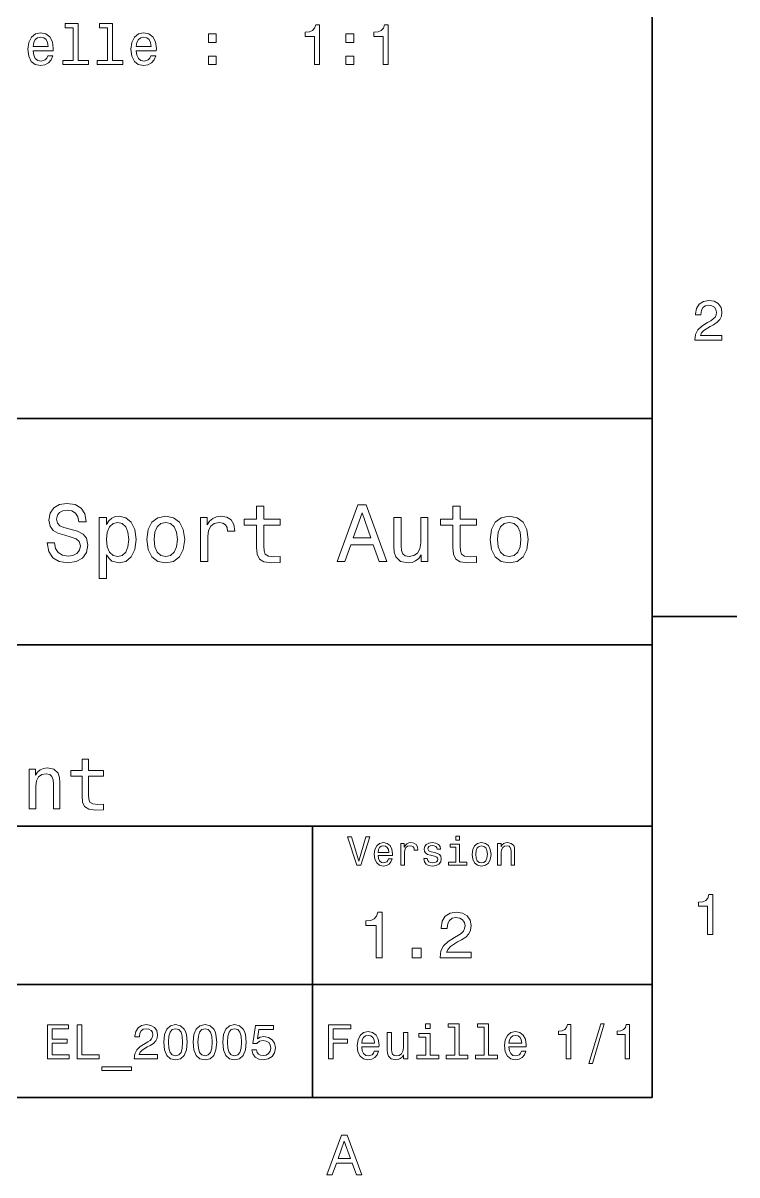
# Model space of a CAD drawing. Extents: x 0 to 297, y 0 to 210.
# Drawn here: x 231.4 to 294.5, y 3.2 to 105 of the extents above; entities that cross this region are included whole.
import ezdxf

# ---------------------------------------------------------------- set-up
doc = ezdxf.new("R2010")
doc.units = 0

msp = doc.modelspace()

# ---------------------------------------------------------------- linework, layer by layer
at = {"color": 7, "lineweight": 35}
for p, q in [((287, 10), (287, 200)), ((97, 70), (287, 70)), ((287, 70), (287, 10)), ((162, 50), (287, 50)), ((162, 34), (287, 34)), ((257, 10), (257, 34)), ((162, 20), (287, 20)), ((10, 10), (287, 10)), ((97, 10), (287, 10))]:
    msp.add_line(p, q, dxfattribs=at)
at = {"color": 7, "lineweight": 35, "ltscale": 0.1875}
msp.add_line((287, 52.5), (294.5, 52.5), dxfattribs=at)
at = {"color": 7, "lineweight": 13}
for points in [[(235.833618, 104.528435), (235.833618, 101.653793), (234.920792, 101.653793), (234.920792, 101.280594), (237.185211, 101.280594), (237.185211, 101.653793), (236.27742, 101.653793), (236.27742, 104.901634), (235.13765, 104.901634), (235.13765, 104.528435)], [(238.869644, 104.528435), (238.869644, 101.653793), (237.956818, 101.653793), (237.956818, 101.280594), (240.221222, 101.280594), (240.221222, 101.653793), (239.313446, 101.653793), (239.313446, 104.901634), (238.173676, 104.901634), (238.173676, 104.528435)], [(232.30336, 102.506096), (234.078583, 102.506096), (234.083618, 102.712868), (234.00293, 103.292839), (233.781021, 103.726563), (233.428009, 103.988808), (232.958984, 104.084625), (232.500046, 103.983765), (232.147018, 103.70134), (231.920074, 103.242409), (231.839386, 102.637222), (231.915039, 102.016907), (232.141983, 101.563011), (232.48996, 101.280594), (232.943848, 101.184776), (233.337219, 101.250336), (233.659988, 101.421806), (233.897018, 101.694138), (234.033188, 102.057251), (233.594421, 102.057251), (233.503647, 101.855522), (233.372528, 101.704224), (232.999329, 101.583191), (232.711868, 101.638664), (232.49501, 101.815178), (232.35379, 102.102638), (232.30336, 102.490967)], [(241.411438, 102.506096), (243.186646, 102.506096), (243.191696, 102.712868), (243.110992, 103.292839), (242.889099, 103.726563), (242.536072, 103.988808), (242.067047, 104.084625), (241.608124, 103.983765), (241.255096, 103.70134), (241.028152, 103.242409), (240.947449, 102.637222), (241.023102, 102.016907), (241.250046, 101.563011), (241.598038, 101.280594), (242.051926, 101.184776), (242.445297, 101.250336), (242.768066, 101.421806), (243.005096, 101.694138), (243.141266, 102.057251), (242.702499, 102.057251), (242.611725, 101.855522), (242.480591, 101.704224), (242.107391, 101.583191), (241.819931, 101.638664), (241.603073, 101.815178), (241.461868, 102.102638), (241.411438, 102.490967)], [(247.791107, 103.237366), (248.487076, 103.237366), (248.487076, 103.988808), (247.791107, 103.988808)], [(257.156372, 101.280594), (257.615326, 101.280594), (257.615326, 104.805809), (257.272369, 104.805809), (257.18161, 104.498177), (257.000061, 104.291397), (256.722656, 104.170364), (256.339386, 104.13002), (256.339386, 103.77195), (257.156372, 103.77195)], [(259.935211, 103.237366), (260.631165, 103.237366), (260.631165, 103.988808), (259.935211, 103.988808)], [(263.228424, 101.280594), (263.687378, 101.280594), (263.687378, 104.805809), (263.344421, 104.805809), (263.253662, 104.498177), (263.072083, 104.291397), (262.794708, 104.170364), (262.411438, 104.13002), (262.411438, 103.77195), (263.228424, 103.77195)], [(232.30336, 102.879295), (232.358841, 103.22728), (232.49501, 103.484482), (232.701782, 103.640823), (232.974106, 103.696297), (233.241409, 103.640823), (233.448181, 103.484482), (233.574249, 103.22728), (233.619644, 102.879295)], [(241.411438, 102.879295), (241.466904, 103.22728), (241.603073, 103.484482), (241.809845, 103.640823), (242.082184, 103.696297), (242.349472, 103.640823), (242.556244, 103.484482), (242.682327, 103.22728), (242.727722, 102.879295)], [(247.791107, 101.280594), (248.487076, 101.280594), (248.487076, 102.032036), (247.791107, 102.032036)], [(259.935211, 101.280594), (260.631165, 101.280594), (260.631165, 102.032036), (259.935211, 102.032036)], [(290.76947, 76.916786), (293.175079, 76.916786), (293.175079, 77.350502), (291.273773, 77.350502), (291.3797, 77.587532), (291.561249, 77.784218), (292.121033, 78.142288), (292.418579, 78.293587), (292.751434, 78.510445), (292.988464, 78.762604), (293.124634, 79.060158), (293.175079, 79.398056), (293.089355, 79.821686), (292.852325, 80.154541), (292.489197, 80.366356), (292.020172, 80.442001), (291.536041, 80.35627), (291.167877, 80.119232), (290.930847, 79.740997), (290.850159, 79.241714), (290.850159, 79.171112), (291.309082, 79.171112), (291.309082, 79.211456), (291.354462, 79.554398), (291.490631, 79.806557), (291.707489, 79.967941), (291.994965, 80.023415), (292.287476, 79.972984), (292.504333, 79.846901), (292.645538, 79.650215), (292.695984, 79.403099), (292.660675, 79.171112), (292.56485, 78.974426), (292.403473, 78.802956), (292.181549, 78.651657), (291.884003, 78.490273), (291.389771, 78.177589), (291.041779, 77.844742), (290.835022, 77.441284), (290.76947, 76.931915)], [(234.20462, 59.030979), (233.548996, 59.030979), (233.693085, 58.267288), (234.053314, 57.70533), (234.608078, 57.366714), (235.357361, 57.244236), (236.099426, 57.359509), (236.654175, 57.67651), (237.007202, 58.17363), (237.136902, 58.82925), (237.028824, 59.420029), (236.726227, 59.801872), (236.236313, 60.054031), (235.580704, 60.241352), (235.018738, 60.378242), (234.651306, 60.536743), (234.442368, 60.767288), (234.377533, 61.127522), (234.442368, 61.451729), (234.629684, 61.696686), (234.917877, 61.862389), (235.314133, 61.920029), (235.71759, 61.84798), (236.034592, 61.653458), (236.24353, 61.32925), (236.344391, 60.889767), (237, 60.889767), (237, 60.904179), (236.884735, 61.581409), (236.546112, 62.085732), (236.01297, 62.402737), (235.292511, 62.510807), (234.644104, 62.402737), (234.139771, 62.100143), (233.815567, 61.631844), (233.700287, 61.026657), (233.793961, 60.486309), (234.067734, 60.118874), (234.5, 59.873917), (235.09079, 59.6866), (235.674362, 59.520893), (236.113831, 59.362389), (236.380402, 59.131844), (236.47406, 58.757202), (236.387619, 58.375359), (236.164276, 58.087173), (235.825653, 57.907059), (235.386169, 57.849422), (234.896255, 57.928673), (234.521622, 58.159222), (234.283875, 58.533859)], [(252.05043, 60.579971), (252.05043, 58.64193), (252.093658, 58.015129), (252.29538, 57.582851), (252.698853, 57.330688), (253.383286, 57.244236), (254.132568, 57.280258), (254.132568, 57.827808), (253.585022, 57.78458), (253.087891, 57.842216), (252.82132, 58.022331), (252.706055, 58.324928), (252.684448, 58.75), (252.684448, 60.579971), (254.132568, 60.579971), (254.132568, 61.120316), (252.684448, 61.120316), (252.684448, 62.251438), (252.05043, 62.251438), (252.05043, 61.120316), (250.955322, 61.120316), (250.955322, 60.579971)], [(259.175781, 57.381123), (259.838623, 57.381123), (260.364563, 58.850864), (262.360229, 58.850864), (262.886169, 57.381123), (263.563416, 57.381123), (261.733429, 62.388329), (260.998566, 62.388329)], [(269.399109, 60.579971), (269.399109, 58.64193), (269.442352, 58.015129), (269.644073, 57.582851), (270.047546, 57.330688), (270.731995, 57.244236), (271.481262, 57.280258), (271.481262, 57.827808), (270.933716, 57.78458), (270.436584, 57.842216), (270.170013, 58.022331), (270.054749, 58.324928), (270.033142, 58.75), (270.033142, 60.579971), (271.481262, 60.579971), (271.481262, 61.120316), (270.033142, 61.120316), (270.033142, 62.251438), (269.399109, 62.251438), (269.399109, 61.120316), (268.304016, 61.120316), (268.304016, 60.579971)], [(238.786743, 60.652016), (238.786743, 61.25), (238.15274, 61.25), (238.15274, 55.882565), (238.786743, 55.882565), (238.786743, 57.971901), (239.010101, 57.633286), (239.262253, 57.409943), (239.896271, 57.244236), (240.50145, 57.381123), (240.976959, 57.791786), (241.286743, 58.440201), (241.402023, 59.319164), (241.286743, 60.190922), (240.976959, 60.839336), (240.50145, 61.242794), (239.896271, 61.386887), (239.550446, 61.343658), (239.255051, 61.206772), (239.002899, 60.976223)], [(242.338623, 59.311958), (242.453888, 58.432995), (242.785309, 57.78458), (243.311249, 57.381123), (244.017303, 57.244236), (244.716141, 57.381123), (245.242081, 57.777374), (245.573486, 58.425793), (245.695969, 59.311958), (245.573486, 60.190922), (245.242081, 60.846542), (244.716141, 61.242794), (244.017303, 61.386887), (243.311249, 61.242794), (242.785309, 60.839336), (242.453888, 60.190922)], [(247.100861, 57.381123), (247.734863, 57.381123), (247.734863, 59.592937), (247.799713, 60.12608), (247.994232, 60.507923), (248.311249, 60.738472), (248.736313, 60.817722), (249.053314, 60.767288), (249.291077, 60.623199), (249.435165, 60.378242), (249.485596, 60.046829), (250.126801, 60.046829), (250.040344, 60.630402), (249.802597, 61.048271), (249.406342, 61.30043), (248.865997, 61.386887), (248.498566, 61.32925), (248.181549, 61.185158), (247.900574, 60.940201), (247.677246, 60.608788), (247.677246, 61.25), (247.100861, 61.25)], [(260.595093, 59.463257), (261.365997, 61.667866), (262.136902, 59.463257)], [(267.194519, 61.25), (266.560516, 61.25), (266.560516, 59.016571), (266.488464, 58.497837), (266.279541, 58.123196), (265.955322, 57.892651), (265.530243, 57.820602), (265.19165, 57.878242), (264.975494, 58.051151), (264.853027, 58.346542), (264.824219, 58.764408), (264.824219, 61.25), (264.190186, 61.25), (264.190186, 58.706772), (264.211792, 58.195244), (264.348694, 57.770172), (264.766571, 57.381123), (265.436584, 57.244236), (265.796814, 57.294666), (266.106628, 57.424351), (266.373199, 57.647694), (266.589325, 57.971901), (266.589325, 57.381123), (267.194519, 57.381123)], [(272.698853, 59.311958), (272.814117, 58.432995), (273.145508, 57.78458), (273.671448, 57.381123), (274.377502, 57.244236), (275.076355, 57.381123), (275.602295, 57.777374), (275.933716, 58.425793), (276.056183, 59.311958), (275.933716, 60.190922), (275.602295, 60.846542), (275.076355, 61.242794), (274.377502, 61.386887), (273.671448, 61.242794), (273.145508, 60.839336), (272.814117, 60.190922)], [(239.788193, 57.8134), (239.363129, 57.907059), (239.053314, 58.195244), (238.858795, 58.663544), (238.793945, 59.319164), (238.858795, 59.967579), (239.053314, 60.435879), (239.363129, 60.716858), (239.788193, 60.817722), (240.177246, 60.716858), (240.48703, 60.428673), (240.681564, 59.960373), (240.753601, 59.319164), (240.681564, 58.67075), (240.48703, 58.195244), (240.177246, 57.907059)], [(242.98703, 59.319164), (243.05188, 59.967579), (243.253601, 60.435879), (243.57782, 60.72406), (244.017303, 60.824928), (244.449585, 60.72406), (244.773773, 60.443081), (244.97551, 59.967579), (245.047546, 59.319164), (244.97551, 58.663544), (244.773773, 58.188038), (244.449585, 57.899853), (244.017303, 57.806194), (243.57782, 57.899853), (243.253601, 58.188038), (243.05188, 58.663544)], [(273.34726, 59.319164), (273.412109, 59.967579), (273.613831, 60.435879), (273.938019, 60.72406), (274.377502, 60.824928), (274.809784, 60.72406), (275.134003, 60.443081), (275.335724, 59.967579), (275.407776, 59.319164), (275.335724, 58.663544), (275.134003, 58.188038), (274.809784, 57.899853), (274.377502, 57.806194), (273.938019, 57.899853), (273.613831, 58.188038), (273.412109, 58.663544)], [(236.633286, 38.409222), (236.633286, 36.664986), (236.67218, 36.100864), (236.853745, 35.711815), (237.216858, 35.484871), (237.832855, 35.407059), (238.507202, 35.43948), (238.507202, 35.932274), (238.014404, 35.893372), (237.567001, 35.945244), (237.327087, 36.107349), (237.223343, 36.379681), (237.203888, 36.762245), (237.203888, 38.409222), (238.507202, 38.409222), (238.507202, 38.895531), (237.203888, 38.895531), (237.203888, 39.913544), (236.633286, 39.913544), (236.633286, 38.895531), (235.64769, 38.895531), (235.64769, 38.409222)], [(231.964691, 35.530258), (232.535294, 35.530258), (232.535294, 37.540344), (232.593658, 38.000721), (232.781693, 38.337894), (233.073486, 38.545387), (233.462524, 38.623199), (233.773773, 38.558357), (233.968292, 38.383286), (234.065552, 38.091499), (234.097977, 37.70245), (234.097977, 35.530258), (234.668579, 35.530258), (234.668579, 37.819164), (234.642639, 38.279537), (234.52594, 38.662102), (234.143372, 39.012245), (233.546829, 39.135445), (233.216125, 39.090057), (232.937317, 38.966858), (232.697403, 38.759365), (232.509369, 38.480545), (232.509369, 39.012245), (231.964691, 39.012245)], [(261.71109, 33.03458), (261.08429, 30.905619), (260.439484, 33.03458), (260.09726, 33.03458), (260.904175, 30.530979), (261.264404, 30.530979), (262.053314, 33.03458)], [(269.992798, 33.117435), (269.657776, 33.117435), (269.657776, 32.757202), (269.992798, 32.757202)], [(262.784576, 31.40634), (264.052582, 31.40634), (264.056183, 31.554033), (263.998566, 31.9683), (263.840057, 32.278099), (263.587891, 32.465416), (263.252869, 32.533859), (262.925079, 32.461815), (262.672913, 32.260086), (262.510803, 31.932276), (262.453156, 31.5), (262.507202, 31.056915), (262.669312, 30.732708), (262.917877, 30.530979), (263.242065, 30.462536), (263.523041, 30.509365), (263.753601, 30.631844), (263.922913, 30.826368), (264.020172, 31.085733), (263.706787, 31.085733), (263.641937, 30.941643), (263.548279, 30.833572), (263.281708, 30.747118), (263.076355, 30.786743), (262.921478, 30.912823), (262.820618, 31.118155), (262.784576, 31.395533)], [(262.784576, 31.672911), (262.824219, 31.921469), (262.921478, 32.105186), (263.069153, 32.216858), (263.263702, 32.256485), (263.45462, 32.216858), (263.602295, 32.105186), (263.692352, 31.921469), (263.724792, 31.672911)], [(264.794678, 30.530979), (265.111664, 30.530979), (265.111664, 31.636887), (265.144104, 31.903458), (265.241364, 32.094379), (265.399841, 32.209652), (265.612396, 32.249279), (265.770905, 32.224064), (265.889771, 32.152016), (265.961823, 32.029537), (265.98703, 31.863832), (266.307648, 31.863832), (266.264404, 32.155621), (266.145538, 32.364552), (265.947418, 32.490635), (265.677246, 32.533859), (265.49353, 32.505043), (265.335022, 32.432995), (265.194519, 32.310516), (265.082855, 32.144814), (265.082855, 32.465416), (264.794678, 32.465416)], [(267.791779, 31.658501), (267.485596, 31.730547), (267.258636, 31.8134), (267.182983, 31.982708), (267.20462, 32.101585), (267.280273, 32.188038), (267.40274, 32.242073), (267.579254, 32.263687), (267.748566, 32.242073), (267.881836, 32.177231), (267.968292, 32.079971), (268.004333, 31.950287), (268.314117, 31.950287), (268.314117, 31.957493), (268.260101, 32.191643), (268.112396, 32.375359), (267.881836, 32.490635), (267.579254, 32.533859), (267.273041, 32.490635), (267.049713, 32.371758), (266.90921, 32.195244), (266.865997, 31.971901), (266.898407, 31.755764), (266.999268, 31.604465), (267.164978, 31.496397), (267.406342, 31.420748), (267.759369, 31.334293), (267.975494, 31.244236), (268.033142, 31.17219), (268.054749, 31.064121), (268.022339, 30.930836), (267.935883, 30.829971), (267.79538, 30.765129), (267.608063, 30.743515), (267.409943, 30.765129), (267.265839, 30.840778), (267.168579, 30.963255), (267.128967, 31.132565), (266.822754, 31.132565), (266.873199, 30.844379), (267.020905, 30.635447), (267.255035, 30.509365), (267.579254, 30.462536), (267.917877, 30.509365), (268.166412, 30.635447), (268.317719, 30.837175), (268.371765, 31.100143), (268.332123, 31.327089), (268.220459, 31.481987), (268.036743, 31.582851)], [(269.981995, 30.79755), (269.981995, 32.400574), (269.167877, 32.400574), (269.167877, 32.130402), (269.664978, 32.130402), (269.664978, 30.79755), (269.016571, 30.79755), (269.016571, 30.530979), (270.637604, 30.530979), (270.637604, 30.79755)], [(271.087891, 31.496397), (271.145538, 31.056915), (271.311249, 30.732708), (271.574219, 30.530979), (271.927246, 30.462536), (272.276672, 30.530979), (272.539612, 30.729107), (272.705322, 31.053314), (272.766571, 31.496397), (272.705322, 31.935879), (272.539612, 32.263687), (272.276672, 32.461815), (271.927246, 32.533859), (271.574219, 32.461815), (271.311249, 32.260086), (271.145538, 31.935879)], [(271.412109, 31.5), (271.444519, 31.824207), (271.54538, 32.058357), (271.707489, 32.20245), (271.927246, 32.25288), (272.143372, 32.20245), (272.305481, 32.061958), (272.406342, 31.824207), (272.442352, 31.5), (272.406342, 31.17219), (272.305481, 30.934437), (272.143372, 30.790344), (271.927246, 30.743515), (271.707489, 30.790344), (271.54538, 30.934437), (271.444519, 31.17219)], [(273.350159, 30.530979), (273.667145, 30.530979), (273.667145, 31.647694), (273.699554, 31.903458), (273.804047, 32.090778), (273.966125, 32.206051), (274.182281, 32.249279), (274.355194, 32.213257), (274.463257, 32.115993), (274.517303, 31.95389), (274.535309, 31.737751), (274.535309, 30.530979), (274.852295, 30.530979), (274.852295, 31.802593), (274.837891, 32.058357), (274.773041, 32.270893), (274.560516, 32.465416), (274.229095, 32.533859), (274.04538, 32.508644), (273.890503, 32.440201), (273.757202, 32.324928), (273.65274, 32.170029), (273.65274, 32.465416), (273.350159, 32.465416)], [(291.909241, 24.416786), (292.368164, 24.416786), (292.368164, 27.942001), (292.025208, 27.942001), (291.934448, 27.634365), (291.752899, 27.427593), (291.475525, 27.306557), (291.092224, 27.266211), (291.092224, 26.90814), (291.909241, 26.90814)], [(262.631134, 22.360231), (263.155609, 22.360231), (263.155609, 26.38905), (262.763702, 26.38905), (262.659943, 26.037464), (262.452454, 25.801153), (262.135437, 25.662825), (261.697418, 25.616714), (261.697418, 25.207493), (262.631134, 25.207493)], [(268.268005, 22.360231), (271.017303, 22.360231), (271.017303, 22.855909), (268.844391, 22.855909), (268.965424, 23.126802), (269.172913, 23.351585), (269.812683, 23.760807), (270.15274, 23.933718), (270.533142, 24.181557), (270.804047, 24.469742), (270.959656, 24.809799), (271.017303, 25.195967), (270.919312, 25.680117), (270.648407, 26.06052), (270.233429, 26.302595), (269.697418, 26.38905), (269.144104, 26.291067), (268.723328, 26.020174), (268.452454, 25.587896), (268.360229, 25.017292), (268.360229, 24.9366), (268.884735, 24.9366), (268.884735, 24.98271), (268.936584, 25.374641), (269.092224, 25.662825), (269.340057, 25.847263), (269.668579, 25.910664), (270.002869, 25.853027), (270.250732, 25.708935), (270.412109, 25.48415), (270.469727, 25.201729), (270.429382, 24.9366), (270.319885, 24.711817), (270.135437, 24.51585), (269.881836, 24.342941), (269.541779, 24.158503), (268.976959, 23.801153), (268.579254, 23.42075), (268.342926, 22.959656), (268.268005, 22.377522)], [(265.806915, 22.360231), (266.602295, 22.360231), (266.602295, 23.219021), (265.806915, 23.219021)], [(233.574921, 13.428675), (235.476944, 13.428675), (235.476944, 13.791787), (233.97261, 13.791787), (233.97261, 14.807637), (235.312668, 14.807637), (235.312668, 15.166427), (233.97261, 15.166427), (233.97261, 16.065563), (235.442352, 16.065563), (235.442352, 16.428675), (233.574921, 16.428675)], [(236.207489, 13.428675), (238.135437, 13.428675), (238.135437, 13.791787), (236.605179, 13.791787), (236.605179, 16.428675), (236.207489, 16.428675)], [(241.234863, 13.428675), (243.296829, 13.428675), (243.296829, 13.800432), (241.667145, 13.800432), (241.757919, 14.003603), (241.913544, 14.172191), (242.393372, 14.479107), (242.648407, 14.60879), (242.933716, 14.794669), (243.136887, 15.010807), (243.253601, 15.26585), (243.296829, 15.555476), (243.223343, 15.918589), (243.020172, 16.203892), (242.708923, 16.385447), (242.306915, 16.450289), (241.891922, 16.376802), (241.576355, 16.173632), (241.373199, 15.849424), (241.304031, 15.421471), (241.304031, 15.360951), (241.697403, 15.360951), (241.697403, 15.395534), (241.736298, 15.689482), (241.853027, 15.905621), (242.038895, 16.043949), (242.285294, 16.091499), (242.536011, 16.048271), (242.721893, 15.940203), (242.842926, 15.771614), (242.886154, 15.559799), (242.855896, 15.360951), (242.773773, 15.192364), (242.635437, 15.045389), (242.445236, 14.915707), (242.190201, 14.777378), (241.766571, 14.509366), (241.468292, 14.224064), (241.291061, 13.878242), (241.234863, 13.441643)], [(243.850143, 14.894093), (243.914978, 14.215418), (244.118149, 13.731268), (244.442352, 13.43732), (244.891922, 13.342219), (245.337173, 13.43732), (245.661377, 13.731268), (245.860229, 14.215418), (245.929382, 14.894093), (245.860229, 15.568444), (245.778091, 15.836456), (245.661377, 16.056917), (245.337173, 16.350864), (244.891922, 16.450289), (244.442352, 16.350864), (244.118149, 16.052593), (243.914978, 15.568444)], [(246.452438, 14.894093), (246.517288, 14.215418), (246.720459, 13.731268), (247.044662, 13.43732), (247.494232, 13.342219), (247.939468, 13.43732), (248.263687, 13.731268), (248.462524, 14.215418), (248.531693, 14.894093), (248.462524, 15.568444), (248.380402, 15.836456), (248.263687, 16.056917), (247.939468, 16.350864), (247.494232, 16.450289), (247.044662, 16.350864), (246.720459, 16.052593), (246.517288, 15.568444)], [(249.054749, 14.894093), (249.119583, 14.215418), (249.322754, 13.731268), (249.646973, 13.43732), (250.096527, 13.342219), (250.541779, 13.43732), (250.865982, 13.731268), (251.064835, 14.215418), (251.134003, 14.894093), (251.064835, 15.568444), (250.982697, 15.836456), (250.865982, 16.056917), (250.541779, 16.350864), (250.096527, 16.450289), (249.646973, 16.350864), (249.322754, 16.052593), (249.119583, 15.568444)], [(251.626801, 14.211096), (251.721893, 13.856628), (251.933716, 13.579971), (252.244949, 13.407061), (252.642639, 13.342219), (253.079239, 13.42003), (253.420746, 13.631845), (253.636887, 13.969021), (253.719009, 14.401298), (253.645523, 14.803314), (253.438034, 15.118876), (253.113831, 15.322046), (252.694519, 15.395534), (252.370316, 15.34366), (252.119598, 15.201009), (252.240631, 16.009367), (253.554749, 16.009367), (253.554749, 16.363834), (251.951004, 16.363834), (251.713257, 14.773055), (252.059067, 14.773055), (252.309784, 14.976225), (252.629669, 15.049712), (252.906342, 15.002162), (253.118149, 14.863833), (253.252151, 14.652018), (253.299713, 14.379683), (253.252151, 14.107349), (253.113831, 13.895534), (252.902008, 13.761528), (252.629669, 13.713977), (252.400574, 13.744237), (252.223343, 13.84366), (252.093658, 13.99928), (252.028809, 14.211096)], [(258.414978, 13.428675), (258.817017, 13.428675), (258.817017, 14.807637), (260.079254, 14.807637), (260.079254, 15.166427), (258.817017, 15.166427), (258.817017, 16.065563), (260.368866, 16.065563), (260.368866, 16.428675), (258.414978, 16.428675)], [(267.389038, 16.532421), (266.98703, 16.532421), (266.98703, 16.100145), (267.389038, 16.100145)], [(269.572052, 16.212536), (269.572052, 13.748559), (268.789612, 13.748559), (268.789612, 13.428675), (270.73056, 13.428675), (270.73056, 13.748559), (269.952454, 13.748559), (269.952454, 16.532421), (268.975494, 16.532421), (268.975494, 16.212536)], [(272.174347, 16.212536), (272.174347, 13.748559), (271.391937, 13.748559), (271.391937, 13.428675), (273.332855, 13.428675), (273.332855, 13.748559), (272.554749, 13.748559), (272.554749, 16.532421), (271.57782, 16.532421), (271.57782, 16.212536)], [(279.416443, 13.428675), (279.809814, 13.428675), (279.809814, 16.450289), (279.515839, 16.450289), (279.438049, 16.1866), (279.28241, 16.009367), (279.044678, 15.905621), (278.716125, 15.871038), (278.716125, 15.564121), (279.416443, 15.564121)], [(281.42218, 13.026657), (281.720459, 13.026657), (282.766571, 16.510807), (282.463989, 16.510807)], [(284.621033, 13.428675), (285.014404, 13.428675), (285.014404, 16.450289), (284.720459, 16.450289), (284.642639, 16.1866), (284.48703, 16.009367), (284.249268, 15.905621), (283.920746, 15.871038), (283.920746, 15.564121), (284.621033, 15.564121)], [(244.265121, 14.894093), (244.299713, 15.417148), (244.407776, 15.793228), (244.602295, 16.013689), (244.891922, 16.091499), (245.177231, 16.013689), (245.37175, 15.793228), (245.479828, 15.417148), (245.514404, 14.894093), (245.479828, 14.366715), (245.37175, 13.990634), (245.177231, 13.770173), (244.891922, 13.696686), (244.602295, 13.770173), (244.407776, 13.990634), (244.299713, 14.366715)], [(246.867432, 14.894093), (246.902008, 15.417148), (247.010086, 15.793228), (247.204605, 16.013689), (247.494232, 16.091499), (247.779526, 16.013689), (247.97406, 15.793228), (248.082123, 15.417148), (248.116714, 14.894093), (248.082123, 14.366715), (247.97406, 13.990634), (247.779526, 13.770173), (247.494232, 13.696686), (247.204605, 13.770173), (247.010086, 13.990634), (246.902008, 14.366715)], [(249.469727, 14.894093), (249.504318, 15.417148), (249.612381, 15.793228), (249.806915, 16.013689), (250.096527, 16.091499), (250.381836, 16.013689), (250.576355, 15.793228), (250.684433, 15.417148), (250.719009, 14.894093), (250.684433, 14.366715), (250.576355, 13.990634), (250.381836, 13.770173), (250.096527, 13.696686), (249.806915, 13.770173), (249.612381, 13.990634), (249.504318, 14.366715)], [(261.341492, 14.479107), (262.863098, 14.479107), (262.867432, 14.656341), (262.798279, 15.153459), (262.608063, 15.525217), (262.305481, 15.75), (261.903473, 15.832133), (261.510101, 15.745678), (261.207489, 15.503603), (261.01297, 15.110231), (260.943817, 14.591499), (261.008636, 14.059798), (261.203156, 13.67075), (261.501434, 13.428675), (261.890503, 13.346542), (262.227661, 13.402739), (262.504333, 13.549712), (262.707489, 13.783141), (262.824219, 14.09438), (262.44812, 14.09438), (262.370331, 13.92147), (262.257935, 13.791787), (261.938049, 13.688041), (261.69165, 13.735591), (261.505768, 13.886888), (261.384735, 14.133286), (261.341492, 14.466139)], [(261.341492, 14.798992), (261.389038, 15.097262), (261.505768, 15.317724), (261.682983, 15.45173), (261.916412, 15.49928), (262.145538, 15.45173), (262.322754, 15.317724), (262.430847, 15.097262), (262.469727, 14.798992)], [(265.400574, 15.75), (265.020172, 15.75), (265.020172, 14.409943), (264.976959, 14.098703), (264.851593, 13.873919), (264.657074, 13.735591), (264.402008, 13.692364), (264.198853, 13.726946), (264.069153, 13.830692), (263.995667, 14.007925), (263.978394, 14.258646), (263.978394, 15.75), (263.597992, 15.75), (263.597992, 14.224064), (263.610962, 13.917148), (263.693085, 13.662104), (263.943817, 13.428675), (264.345825, 13.346542), (264.561951, 13.376801), (264.747833, 13.454611), (264.907776, 13.588617), (265.037476, 13.783141), (265.037476, 13.428675), (265.400574, 13.428675)], [(267.376068, 13.748559), (267.376068, 15.672191), (266.399139, 15.672191), (266.399139, 15.347983), (266.995667, 15.347983), (266.995667, 13.748559), (266.21759, 13.748559), (266.21759, 13.428675), (268.162811, 13.428675), (268.162811, 13.748559)], [(274.353027, 14.479107), (275.874634, 14.479107), (275.878967, 14.656341), (275.809814, 15.153459), (275.619598, 15.525217), (275.317017, 15.75), (274.914978, 15.832133), (274.521606, 15.745678), (274.219025, 15.503603), (274.024506, 15.110231), (273.955322, 14.591499), (274.020172, 14.059798), (274.214691, 13.67075), (274.51297, 13.428675), (274.902008, 13.346542), (275.239197, 13.402739), (275.515839, 13.549712), (275.719025, 13.783141), (275.835724, 14.09438), (275.459656, 14.09438), (275.381836, 13.92147), (275.26944, 13.791787), (274.949554, 13.688041), (274.703186, 13.735591), (274.517303, 13.886888), (274.39624, 14.133286), (274.353027, 14.466139)], [(274.353027, 14.798992), (274.400574, 15.097262), (274.517303, 15.317724), (274.694519, 15.45173), (274.927948, 15.49928), (275.157074, 15.45173), (275.33429, 15.317724), (275.442352, 15.097262), (275.481262, 14.798992)], [(238.386154, 12.711096), (238.386154, 12.408502), (240.988464, 12.408502), (240.988464, 12.711096)], [(258.266846, 3.166787), (258.730835, 3.166787), (259.098999, 4.195605), (260.495972, 4.195605), (260.864105, 3.166787), (261.338165, 3.166787), (260.05719, 6.67183), (259.542786, 6.67183)], [(259.260376, 4.624279), (259.799988, 6.167507), (260.33963, 4.624279)]]:
    msp.add_lwpolyline(points, close=True, dxfattribs=at)

doc.saveas('drawing.dxf')
